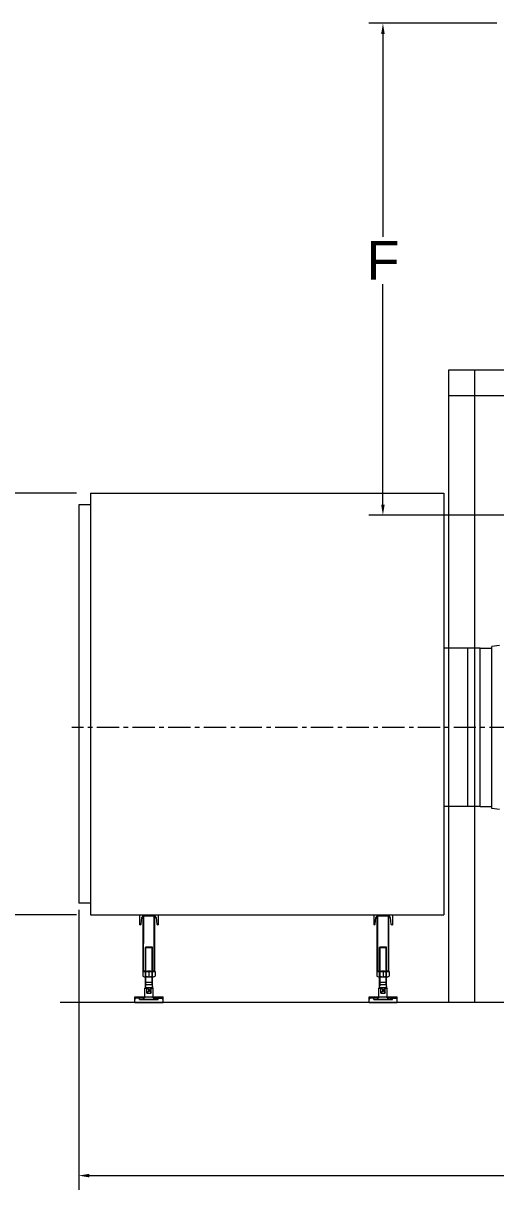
# Model space of a CAD drawing. Header units: millimetres. Extents: x 2 to 671028, y -1 to 511258.
# Drawn here: x 226684 to 277933, y 300714 to 427190 of the extents above; entities that cross this region are included whole.
import ezdxf

# ---------------------------------------------------------------- set-up
doc = ezdxf.new("R2010")
doc.units = ezdxf.units.MM
doc.header["$LTSCALE"] = 25.4
doc.linetypes.add('CENTER', pattern=[50.8, 31.75, -6.35, 6.35, -6.35])
doc.layers.get('Defpoints').update_dxf_attribs({"lineweight": 5})
doc.layers.add('CAXA1', color=5, linetype='CENTER', lineweight=5)
doc.styles.add('Roman', font='arial.ttf')
doc.styles.get("Standard").update_dxf_attribs({"font": 'arial.ttf'})
doc.dimstyles.new('ISO-25', dxfattribs={"dimscale": 30, "dimtxt": 38.1, "dimasz": 38.1, "dimexe": 50.8, "dimexo": 50.8, "dimgap": 15.875, "dimtad": 1, "dimtih": 1, "dimtoh": 1, "dimdec": 1, "dimlfac": 0.03937, "dimdsep": 46, "dimtxsty": 'Standard', "dimcen": 63.5, "dimclrd": 7, "dimclre": 7, "dimclrt": 7, "dimadec": 0, "dimazin": 0, "dimtfac": 1, "dimtdec": 1, "dimtmove": 0, "dimatfit": 3, "dimfxl": 25.4, "dimlwd": 5, "dimlwe": 5, "dimarcsym": 0})

# ---------------------------------------------------------------- blocks, each defined once
blk = doc.blocks.new('*D42')
at = {"color": 7, "linetype": 'Continuous', "lineweight": 5, "transparency": 16777216}
for p, q in [((232696, 331046), (232696, 300714)), ((401098, 319154), (401098, 300714)), ((233839, 302238), (399955, 302238))]:
    blk.add_line(p, q, dxfattribs=at)
at = {"color": 7, "transparency": 16777216}
for points in [[(233839, 302429), (233839, 302048), (232696, 302238)], [(399955, 302429), (399955, 302048), (401098, 302238)]]:
    blk.add_solid(points, dxfattribs=at)
at = {"layer": 'Defpoints', "color": 0, "transparency": 16777216}
for p in [(232696, 332570), (401098, 320678), (401098, 302238)]:
    blk.add_point(p, dxfattribs=at)
at = {"color": 7, "lineweight": 5, "transparency": 16777216, "insert": (316897, 305423), "char_height": 4191, "attachment_point": 5, "style": 'Roman'}
blk.add_mtext('{\\H1.25x;C}', dxfattribs=at)
blk = doc.blocks.new('*D29')
at = {"color": 7, "linetype": 'Continuous', "lineweight": 5, "transparency": 16777216}
for p, q in [((232442, 376241), (214830, 376241)), ((216354, 375098), (216354, 356113)), ((216354, 331664), (216354, 350880)), ((232442, 330521), (214830, 330521))]:
    blk.add_line(p, q, dxfattribs=at)
at = {"color": 7, "transparency": 16777216}
for points in [[(216163, 375098), (216544, 375098), (216354, 376241)], [(216163, 331664), (216544, 331664), (216354, 330521)]]:
    blk.add_solid(points, dxfattribs=at)
at = {"layer": 'Defpoints', "color": 0, "transparency": 16777216}
for p in [(233966, 376241), (216354, 330521), (233966, 330521)]:
    blk.add_point(p, dxfattribs=at)
at = {"color": 7, "lineweight": 5, "transparency": 16777216, "insert": (216354, 353496), "char_height": 4191, "attachment_point": 5, "style": 'Roman'}
blk.add_mtext('1800', dxfattribs=at)
blk = doc.blocks.new('*D31')
at = {"color": 7, "linetype": 'Continuous', "lineweight": 5, "transparency": 16777216}
for p, q in [((278051, 427190), (264176, 427190)), ((265700, 426047), (265700, 404052)), ((265700, 374993), (265700, 398908)), ((284083, 373850), (264176, 373850))]:
    blk.add_line(p, q, dxfattribs=at)
at = {"color": 7, "transparency": 16777216}
for points in [[(265510, 426047), (265891, 426047), (265700, 427190)], [(265510, 374993), (265891, 374993), (265700, 373850)]]:
    blk.add_solid(points, dxfattribs=at)
at = {"layer": 'Defpoints', "color": 0, "transparency": 16777216}
for p in [(279575, 427190), (265700, 373850), (285607, 373850)]:
    blk.add_point(p, dxfattribs=at)
at = {"color": 7, "lineweight": 5, "transparency": 16777216, "insert": (265700, 401480), "char_height": 4191, "attachment_point": 5, "style": 'Roman'}
blk.add_mtext('F', dxfattribs=at)

msp = doc.modelspace()

# ---------------------------------------------------------------- linework, layer by layer
at = {"color": 7, "lineweight": 5}
for p, q in [((272827.57, 389575.91), (272827.57, 320995.91)), ((401097.57, 389575.91), (272827.57, 389575.91)), ((275621.57, 389575.91), (275621.57, 320995.91)), ((401097.57, 386781.91), (272827.57, 386781.91)), ((233965.57, 376240.93), (233965.57, 330520.93)), ((233965.57, 376240.93), (272319.57, 376240.93)), ((272319.57, 376240.93), (272319.57, 330520.93)), ((232695.57, 374970.93), (232695.57, 331790.93)), ((233965.57, 374970.93), (232695.57, 374970.93)), ((276256.57, 359426.13), (272319.57, 359426.13)), ((274859.57, 359426.13), (274859.57, 342255.73)), ((276307.37, 359426.13), (276256.57, 359375.33)), ((276256.57, 342255.73), (276256.57, 359375.33)), ((276307.37, 359426.13), (277526.57, 359426.13)), ((278339.45, 359730.93), (277526.57, 359623.92)), ((277526.57, 342057.95), (277526.57, 359623.92)), ((276256.57, 342255.73), (272319.57, 342255.73)), ((276256.57, 342255.73), (277526.57, 342255.73)), ((278339.45, 341950.93), (277526.57, 342057.95)), ((233965.57, 331790.93), (232695.57, 331790.93)), ((233965.57, 330520.93), (272319.57, 330520.93)), ((239299.57, 330520.93), (241331.57, 330520.93)), ((239299.57, 330520.93), (239299.57, 329428.73)), ((239463.66, 329520.22), (239532.73, 330210.95)), ((239680.57, 324374.12), (239680.57, 330386.53)), ((239734.92, 330393.93), (240896.21, 330393.93)), ((239734.92, 324374.12), (239744.07, 330393.93)), ((240896.21, 324374.12), (240887.07, 330393.93)), ((240950.57, 324374.12), (240950.57, 330386.53)), ((241098.41, 330210.95), (241167.48, 329520.22)), ((241331.57, 330520.93), (241331.57, 329428.73)), ((264699.57, 330520.93), (266731.57, 330520.93)), ((264699.57, 330520.93), (264699.57, 329428.73)), ((264863.66, 329520.22), (264932.73, 330210.95)), ((265080.57, 324374.12), (265080.57, 330386.53)), ((265134.92, 330393.93), (266296.21, 330393.93)), ((265134.92, 324374.12), (265144.07, 330393.93)), ((266296.21, 324374.12), (266287.07, 330393.93)), ((266350.57, 324374.12), (266350.57, 330386.53)), ((266498.41, 330210.95), (266567.48, 329520.22)), ((266731.57, 330520.93), (266731.57, 329428.73)), ((239362.56, 329428.73), (239299.57, 329428.73)), ((241268.57, 329428.73), (241331.57, 329428.73)), ((264762.56, 329428.73), (264699.57, 329428.73)), ((266668.57, 329428.73), (266731.57, 329428.73)), ((239934.57, 326990.31), (239985.37, 327041.11)), ((239934.57, 326990.31), (240696.57, 326990.31)), ((239934.57, 322621.51), (239934.57, 326990.31)), ((239982.69, 322976.24), (239982.69, 327038.43)), ((239985.37, 327041.11), (240645.77, 327041.11)), ((240696.57, 326990.31), (240645.77, 327041.11)), ((240648.45, 322976.24), (240648.45, 327038.43)), ((240696.57, 322621.51), (240696.57, 326990.31)), ((265334.57, 326990.31), (265385.37, 327041.11)), ((265334.57, 326990.31), (266096.57, 326990.31)), ((265334.57, 322621.51), (265334.57, 326990.31)), ((265382.69, 322976.24), (265382.69, 327038.43)), ((265385.37, 327041.11), (266045.77, 327041.11)), ((266096.57, 326990.31), (266045.77, 327041.11)), ((266048.45, 322976.24), (266048.45, 327038.43)), ((266096.57, 322621.51), (266096.57, 326990.31)), ((239640.99, 324373.94), (239640.99, 323858.52)), ((239680.57, 324424.84), (240950.57, 324424.84)), ((239734.92, 324374.12), (240950.57, 324374.12)), ((239809.64, 324424.84), (240821.5, 324424.84)), ((239809.64, 323807.62), (240821.5, 323807.62)), ((239978.28, 323858.52), (239978.28, 324373.94)), ((240315.57, 324475.74), (240315.57, 323731.42)), ((240652.86, 323858.52), (240652.86, 324373.94)), ((240990.14, 324373.94), (240990.14, 323858.52)), ((265040.99, 324373.94), (265040.99, 323858.52)), ((265080.57, 324424.84), (266350.57, 324424.84)), ((265134.92, 324374.12), (266350.57, 324374.12)), ((265209.64, 324424.84), (266221.5, 324424.84)), ((265209.64, 323807.62), (266221.5, 323807.62)), ((265378.28, 323858.52), (265378.28, 324373.94)), ((265715.57, 324475.74), (265715.57, 323731.42)), ((266052.86, 323858.52), (266052.86, 324373.94)), ((266390.14, 324373.94), (266390.14, 323858.52)), ((239921.87, 322621.51), (239871.07, 322570.71)), ((239871.07, 321529.31), (239871.07, 322570.71)), ((239871.07, 322570.71), (240086.62, 322570.71)), ((239921.87, 323231.11), (240709.27, 323231.11)), ((239921.87, 322621.51), (240709.27, 322621.51)), ((239934.57, 322977.11), (240696.57, 322977.11)), ((239982.69, 322976.24), (239934.57, 322744.64)), ((240544.52, 322621.51), (240086.62, 322011.91)), ((240086.62, 322621.51), (240544.52, 322011.91)), ((240086.62, 322011.91), (240086.62, 322621.51)), ((240544.52, 322011.91), (240544.52, 322621.51)), ((240544.52, 322570.71), (240760.07, 322570.71)), ((240648.45, 322976.24), (240696.57, 322744.64)), ((240709.27, 322621.51), (240760.07, 322570.71)), ((240760.07, 321529.31), (240760.07, 322570.71)), ((265321.87, 322621.51), (265271.07, 322570.71)), ((265271.07, 321529.31), (265271.07, 322570.71)), ((265271.07, 322570.71), (265486.62, 322570.71)), ((265321.87, 323231.11), (266109.27, 323231.11)), ((265321.87, 322621.51), (266109.27, 322621.51)), ((265334.57, 322977.11), (266096.57, 322977.11)), ((265382.69, 322976.24), (265334.57, 322744.64)), ((265944.52, 322621.51), (265486.62, 322011.91)), ((265486.62, 322621.51), (265944.52, 322011.91)), ((265486.62, 322011.91), (265486.62, 322621.51)), ((265944.52, 322011.91), (265944.52, 322621.51)), ((265944.52, 322570.71), (266160.07, 322570.71)), ((266048.45, 322976.24), (266096.57, 322744.64)), ((266109.27, 322621.51), (266160.07, 322570.71)), ((266160.07, 321529.31), (266160.07, 322570.71)), ((238791.57, 321630.91), (241839.57, 321630.91)), ((238791.57, 320995.91), (238791.57, 321630.91)), ((238791.57, 320995.91), (238791.57, 321351.51)), ((239299.57, 321478.51), (238918.57, 321478.51)), ((239299.57, 321326.11), (239299.57, 321630.91)), ((239299.57, 321630.91), (241331.57, 321630.91)), ((239299.57, 321326.11), (241331.57, 321326.11)), ((239350.37, 321478.51), (239350.37, 321630.91)), ((239629.77, 321478.51), (239350.37, 321478.51)), ((239629.77, 321478.51), (239629.77, 321630.91)), ((239731.37, 321326.11), (239731.37, 321529.31)), ((239871.07, 321529.31), (239731.37, 321529.31)), ((239744.07, 321376.91), (239744.07, 321529.31)), ((239744.07, 321376.91), (240887.07, 321376.91)), ((239845.67, 321529.31), (239845.67, 321630.91)), ((240086.62, 322011.91), (240544.52, 322011.91)), ((240760.07, 321529.31), (240899.77, 321529.31)), ((240785.47, 321529.31), (240785.47, 321630.91)), ((240887.07, 321376.91), (240887.07, 321529.31)), ((240899.77, 321326.11), (240899.77, 321529.31)), ((241001.37, 321478.51), (241001.37, 321630.91)), ((241001.37, 321478.51), (241280.77, 321478.51)), ((241280.77, 321478.51), (241280.77, 321630.91)), ((241331.57, 321326.11), (241331.57, 321630.91)), ((241331.57, 321478.51), (241712.57, 321478.51)), ((241839.57, 320995.91), (241839.57, 321630.91)), ((241839.57, 320995.91), (241839.57, 321351.51)), ((264191.57, 321630.91), (267239.57, 321630.91)), ((264191.57, 320995.91), (264191.57, 321630.91)), ((264191.57, 320995.91), (264191.57, 321351.51)), ((264699.57, 321478.51), (264318.57, 321478.51)), ((264699.57, 321326.11), (264699.57, 321630.91)), ((264699.57, 321630.91), (266731.57, 321630.91)), ((264699.57, 321326.11), (266731.57, 321326.11)), ((264750.37, 321478.51), (264750.37, 321630.91)), ((265029.77, 321478.51), (264750.37, 321478.51)), ((265029.77, 321478.51), (265029.77, 321630.91)), ((265131.37, 321326.11), (265131.37, 321529.31)), ((265271.07, 321529.31), (265131.37, 321529.31)), ((265144.07, 321376.91), (265144.07, 321529.31)), ((265144.07, 321376.91), (266287.07, 321376.91)), ((265245.67, 321529.31), (265245.67, 321630.91)), ((265486.62, 322011.91), (265944.52, 322011.91)), ((266160.07, 321529.31), (266299.77, 321529.31)), ((266185.47, 321529.31), (266185.47, 321630.91)), ((266287.07, 321376.91), (266287.07, 321529.31)), ((266299.77, 321326.11), (266299.77, 321529.31)), ((266401.37, 321478.51), (266401.37, 321630.91)), ((266401.37, 321478.51), (266680.77, 321478.51)), ((266680.77, 321478.51), (266680.77, 321630.91)), ((266731.57, 321326.11), (266731.57, 321630.91)), ((266731.57, 321478.51), (267112.57, 321478.51)), ((267239.57, 320995.91), (267239.57, 321630.91)), ((267239.57, 320995.91), (267239.57, 321351.51)), ((422559.88, 320995.91), (230673.4, 320995.91)), ((238791.57, 320995.91), (241839.57, 320995.91)), ((238791.57, 320995.91), (241839.57, 320995.91)), ((264191.57, 320995.91), (267239.57, 320995.91)), ((264191.57, 320995.91), (267239.57, 320995.91))]:
    msp.add_line(p, q, dxfattribs=at)
for centre, radius, start, end in [((239734.92, 330190.73), 203.2, 90, 174.2894069), ((240896.21, 330190.73), 203.2, 5.7105931, 90), ((265134.92, 330190.73), 203.2, 90, 174.2894069), ((266296.21, 330190.73), 203.2, 5.7105931, 90), ((239362.56, 329530.33), 101.6, 270, 354.2894069), ((241268.57, 329530.33), 101.6, 185.7105931, 270), ((264762.56, 329530.33), 101.6, 270, 354.2894069), ((266668.57, 329530.33), 101.6, 185.7105931, 270), ((239809.64, 324120), 304.84, 56.4113187, 123.5886813), ((239809.64, 324112.45), 304.84, 236.4113187, 303.5886813), ((240315.57, 323281.84), 1143, 72.8370575, 107.1629425), ((240315.57, 324950.62), 1143, 252.8370575, 287.1629425), ((240821.5, 324120), 304.84, 56.4113187, 123.5886813), ((240821.5, 324112.45), 304.84, 236.4113187, 303.5886813), ((265209.64, 324120), 304.84, 56.4113187, 123.5886813), ((265209.64, 324112.45), 304.84, 236.4113187, 303.5886813), ((265715.57, 323281.84), 1143, 72.8370575, 107.1629425), ((265715.57, 324950.62), 1143, 252.8370575, 287.1629425), ((266221.5, 324120), 304.84, 56.4113187, 123.5886813), ((266221.5, 324112.45), 304.84, 236.4113187, 303.5886813), ((238918.57, 321351.51), 127, 90, 180), ((240315.57, 324566.2), 3240.09, 259.8407843, 280.1592157), ((241712.57, 321351.51), 127, 0, 90), ((264318.57, 321351.51), 127, 90, 180), ((265715.57, 324566.2), 3240.09, 259.8407843, 280.1592157), ((267112.57, 321351.51), 127, 0, 90)]:
    msp.add_arc(centre, radius, start, end, dxfattribs=at)
at = {"layer": 'CAXA1', "linetype": 'CENTER', "lineweight": 5, "ltscale": 3}
msp.add_line((314503.5, 350840.93), (231942.46, 350840.93), dxfattribs=at)

# ---------------------------------------------------------------- dimensions: what is measured, and where the dimension line sits
at = {"color": 7, "lineweight": 5}
dim = msp.add_linear_dim(base=(265700.1, 373849.9), p1=(279574.72, 427189.9), p2=(285607.22, 373849.9), angle=90, text='F', dimstyle='ISO-25', override={"dimscale": 30, "dimtxt": 139.7, "dimpost": '\\X', "dimtxsty": 'Roman', "dimtmove": 1}, dxfattribs=at)
dim.commit()
dim.dimension.update_dxf_attribs({"geometry": '*D31', "text_midpoint": (265700.1, 401480.19), "dimtype": 160})
dim = msp.add_linear_dim(base=(216353.93, 330520.93), p1=(233965.57, 376240.93), p2=(233965.57, 330520.93), angle=90, dimstyle='ISO-25', override={"dimscale": 30, "dimtxt": 139.7, "dimpost": '\\X', "dimtxsty": 'Roman', "dimtmove": 1}, dxfattribs=at)
dim.commit()
dim.dimension.update_dxf_attribs({"geometry": '*D29', "text_midpoint": (216353.93, 353496.46), "dimtype": 160})
dim = msp.add_linear_dim(base=(401097.57, 302238.3), p1=(232695.57, 332569.58), p2=(401097.57, 320678.41), text='{\\H1.25x;C}', dimstyle='ISO-25', override={"dimscale": 30, "dimtxt": 139.7, "dimpost": '\\X', "dimtxsty": 'Roman', "dimtmove": 1}, dxfattribs=at)
dim.commit()
dim.dimension.update_dxf_attribs({"geometry": '*D42', "text_midpoint": (316896.57, 305423.26)})

doc.saveas('drawing.dxf')
